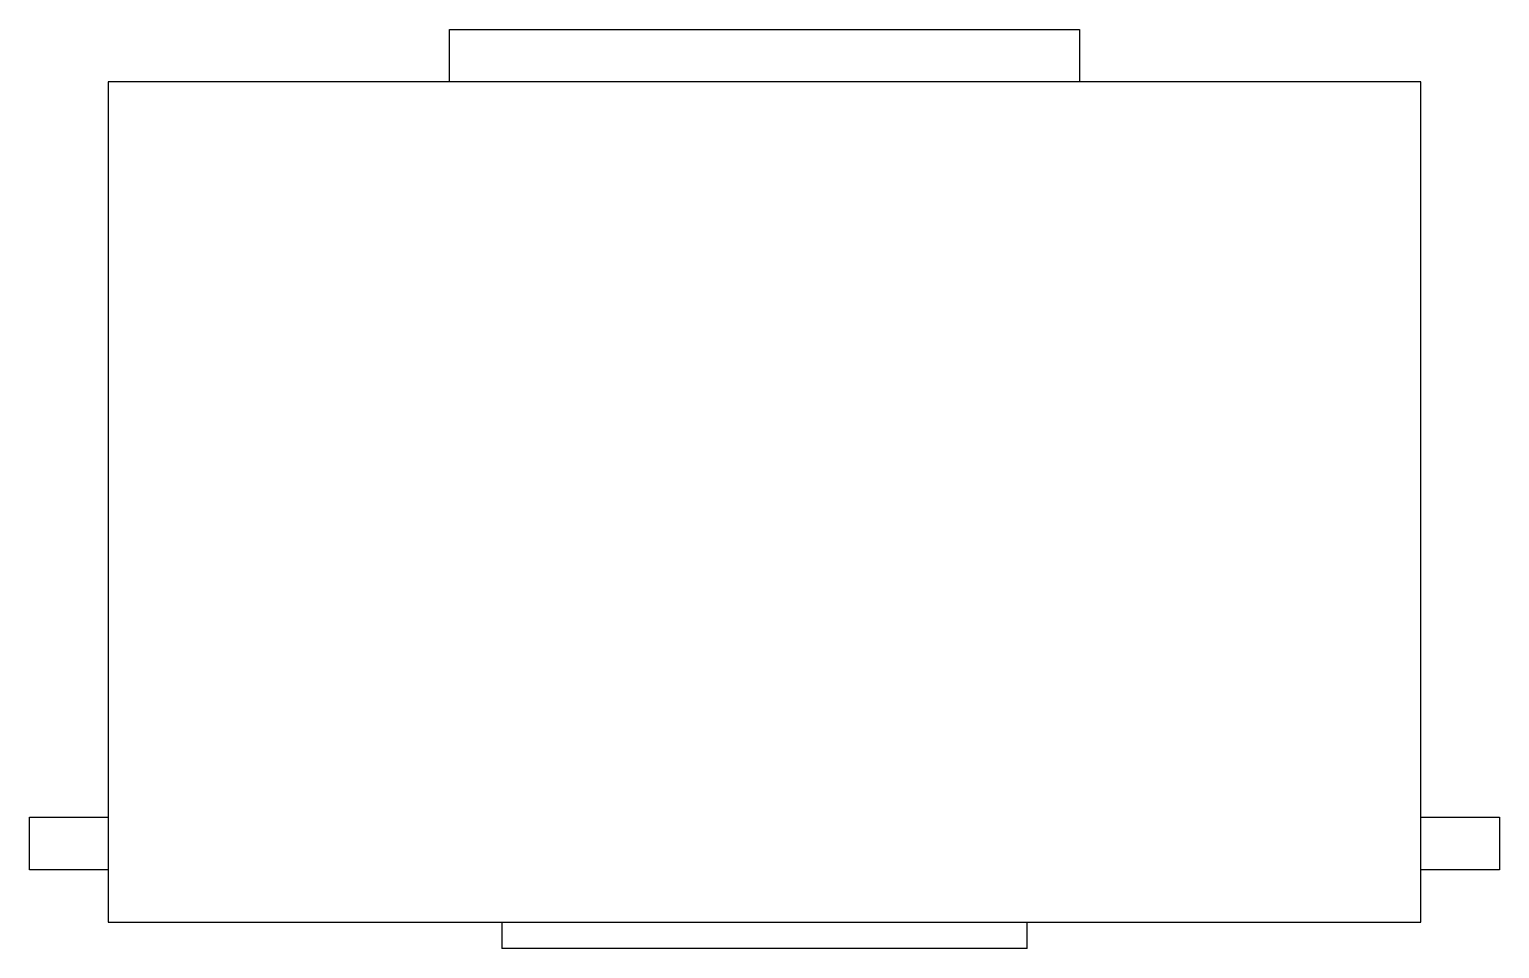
# Model space of a CAD drawing. Header units: millimetres. Extents: x -56 to 56, y 45 to 115.
import ezdxf

# ---------------------------------------------------------------- set-up
doc = ezdxf.new("R2010")
doc.units = ezdxf.units.MM
doc.layers.add('KwikScaf Matrix', color=7, linetype='Continuous')

# ---------------------------------------------------------------- blocks, each defined once
blk = doc.blocks.new('109601yz')
at = {"layer": 'KwikScaf Matrix', "color": 0, "extrusion": (1.83691e-16, 1, -1.83691e-16)}
for p, q in [((-24, 115), (24, 115)), ((-24, 111), (-24, 115)), ((24, 115), (24, 111)), ((50, 111), (-50, 111)), ((-50, 111), (-50, 47)), ((50, 47), (50, 111)), ((-56, 55), (-50, 55)), ((-56, 51), (-56, 55)), ((50, 55), (56, 55)), ((56, 55), (56, 51)), ((-50, 51), (-56, 51)), ((56, 51), (50, 51)), ((-50, 47), (50, 47)), ((-20, 47), (-20, 45)), ((20, 45), (20, 47)), ((20, 45), (-20, 45))]:
    blk.add_line(p, q, dxfattribs=at)

msp = doc.modelspace()

# ---------------------------------------------------------------- block references
at = {"layer": 'KwikScaf Matrix', "color": 0}
msp.add_blockref('109601yz', (0, 0), dxfattribs=at)

doc.saveas('drawing.dxf')
